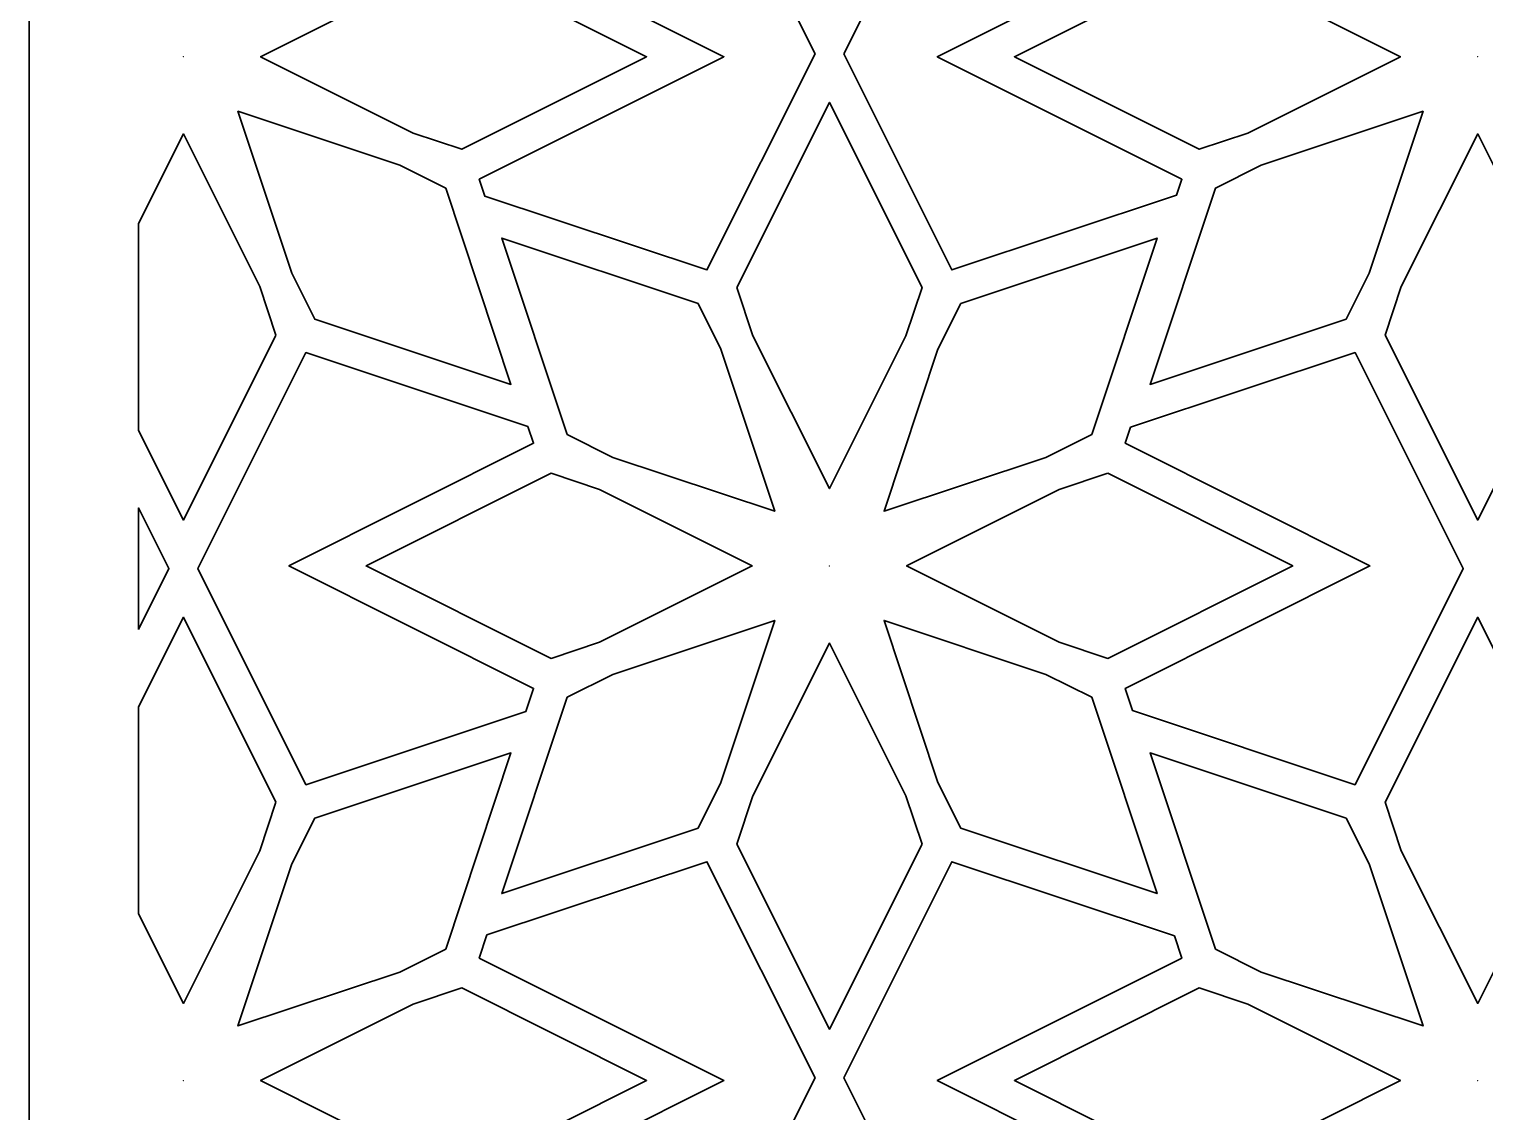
# Model space of a CAD drawing. Header units: centimetres. Extents: x 1.5 to 9.7, y -7.8 to 7.9.
# Drawn here: x 1.501 to 5.629, y 1.14 to 4.209 of the extents above; entities that cross this region are included whole.
import ezdxf

# ---------------------------------------------------------------- set-up
doc = ezdxf.new("R2010")
doc.units = ezdxf.units.CM
doc.header["$MEASUREMENT"] = 0
doc.layers.add('layer 1', color=7, linetype='Continuous')

msp = doc.modelspace()

# ---------------------------------------------------------------- linework, layer by layer
at = {"layer": 'layer 1', "color": 250, "lineweight": 30}
for points, knots in [([(1.50051, -7.84535), (1.50051, -7.84535), (1.50051, -7.72814), (1.50051, -7.72814), (1.50051, -7.72814), (1.50051, -7.72814), (1.50051, -7.58875), (1.50051, -7.58875), (1.50051, -7.58875), (1.50051, -7.58875), (1.50051, -7.36993), (1.50051, -7.36993), (1.50051, -7.36993), (1.50051, -7.36993), (1.50051, -7.23053), (1.50051, -7.23053), (1.50051, -7.23053), (1.50051, -7.23053), (1.50051, -6.71387), (1.50051, -6.71387), (1.50051, -6.71387), (1.50051, -6.71387), (1.50051, -6.61053), (1.50051, -6.61053), (1.50051, -6.61053), (1.50051, -6.61053), (1.50051, -6.09295), (1.50051, -6.09295), (1.50051, -6.09295), (1.50051, -6.09295), (1.50051, -5.94718), (1.50051, -5.94718), (1.50051, -5.94718), (1.50051, -5.94718), (1.50051, -5.44548), (1.50051, -5.44548), (1.50051, -5.44548), (1.50051, -5.44548), (1.50051, -5.34215), (1.50051, -5.34215), (1.50051, -5.34215), (1.50051, -5.34215), (1.50051, -4.82549), (1.50051, -4.82549), (1.50051, -4.82549), (1.50051, -4.82549), (1.50051, -4.68609), (1.50051, -4.68609), (1.50051, -4.68609), (1.50051, -4.68609), (1.50051, -4.46727), (1.50051, -4.46727), (1.50051, -4.46727), (1.50051, -4.46727), (1.50051, -4.32787), (1.50051, -4.32787), (1.50051, -4.32787), (1.50051, -4.32787), (1.50051, -3.81121), (1.50051, -3.81121), (1.50051, -3.81121), (1.50051, -3.81121), (1.50051, -3.70788), (1.50051, -3.70788), (1.50051, -3.70788), (1.50051, -3.70788), (1.50051, -3.19029), (1.50051, -3.19029), (1.50051, -3.19029), (1.50051, -3.19029), (1.50051, -3.04452), (1.50051, -3.04452), (1.50051, -3.04452), (1.50051, -3.04452), (1.50051, -2.54281), (1.50051, -2.54281), (1.50051, -2.54281), (1.50051, -2.54281), (1.50051, -2.43948), (1.50051, -2.43948), (1.50051, -2.43948), (1.50051, -2.43948), (1.50051, -1.92282), (1.50051, -1.92282), (1.50051, -1.92282), (1.50051, -1.92282), (1.50051, -1.78342), (1.50051, -1.78342), (1.50051, -1.78342), (1.50051, -1.78342), (1.50051, -1.5646), (1.50051, -1.5646), (1.50051, -1.5646), (1.50051, -1.5646), (1.50051, -1.4252), (1.50051, -1.4252), (1.50051, -1.4252), (1.50051, -1.4252), (1.50051, -0.90854), (1.50051, -0.90854), (1.50051, -0.90854), (1.50051, -0.90854), (1.50051, -0.80521), (1.50051, -0.80521), (1.50051, -0.80521), (1.50051, -0.80521), (1.50051, -0.28762), (1.50051, -0.28762), (1.50051, -0.28762), (1.50051, -0.28762), (1.50051, -0.14185), (1.50051, -0.14185), (1.50051, -0.14185), (1.50051, -0.14185), (1.50051, 0.35984), (1.50051, 0.35984), (1.50051, 0.35984), (1.50051, 0.35984), (1.50051, 0.46317), (1.50051, 0.46317), (1.50051, 0.46317), (1.50051, 0.46317), (1.50051, 0.97984), (1.50051, 0.97984), (1.50051, 0.97984), (1.50051, 0.97984), (1.50051, 1.11923), (1.50051, 1.11923), (1.50051, 1.11923), (1.50051, 1.11923), (1.50051, 1.33806), (1.50051, 1.33806), (1.50051, 1.33806), (1.50051, 1.33806), (1.50051, 1.47745), (1.50051, 1.47745), (1.50051, 1.47745), (1.50051, 1.47745), (1.50051, 1.99411), (1.50051, 1.99411), (1.50051, 1.99411), (1.50051, 1.99411), (1.50051, 2.09745), (1.50051, 2.09745), (1.50051, 2.09745), (1.50051, 2.09745), (1.50051, 2.61503), (1.50051, 2.61503), (1.50051, 2.61503), (1.50051, 2.61503), (1.50051, 2.7608), (1.50051, 2.7608), (1.50051, 2.7608), (1.50051, 2.7608), (1.50051, 3.26252), (1.50051, 3.26252), (1.50051, 3.26252), (1.50051, 3.26252), (1.50051, 3.36585), (1.50051, 3.36585), (1.50051, 3.36585), (1.50051, 3.36585), (1.50051, 3.88251), (1.50051, 3.88251), (1.50051, 3.88251), (1.50051, 3.88251), (1.50051, 4.0219), (1.50051, 4.0219), (1.50051, 4.0219), (1.50051, 4.0219), (1.50051, 4.24073), (1.50051, 4.24073), (1.50051, 4.24073), (1.50051, 4.24073), (1.50051, 4.38012), (1.50051, 4.38012), (1.50051, 4.38012), (1.50051, 4.38012), (1.50051, 4.89679), (1.50051, 4.89679), (1.50051, 4.89679), (1.50051, 4.89679), (1.50051, 5.00012), (1.50051, 5.00012), (1.50051, 5.00012), (1.50051, 5.00012), (1.50051, 5.5177), (1.50051, 5.5177), (1.50051, 5.5177), (1.50051, 5.5177), (1.50051, 5.66348), (1.50051, 5.66348), (1.50051, 5.66348), (1.50051, 5.66348), (1.50051, 6.16517), (1.50051, 6.16517), (1.50051, 6.16517), (1.50051, 6.16517), (1.50051, 6.2685), (1.50051, 6.2685), (1.50051, 6.2685), (1.50051, 6.2685), (1.50051, 6.78516), (1.50051, 6.78516), (1.50051, 6.78516), (1.50051, 6.78516), (1.50051, 6.92456), (1.50051, 6.92456), (1.50051, 6.92456), (1.50051, 6.92456), (1.50051, 7.14338), (1.50051, 7.14338), (1.50051, 7.14338), (1.50051, 7.14338), (1.50051, 7.28278), (1.50051, 7.28278), (1.50051, 7.28278), (1.50051, 7.28278), (1.50051, 7.79944), (1.50051, 7.79944), (1.50051, 7.79944), (1.50051, 7.79944), (1.50051, 7.87875), (1.50051, 7.87875), (1.50051, 7.87875), (1.50051, 7.87875), (9.72463, 7.87875), (9.72463, 7.87875), (9.72463, 7.87875), (9.72463, 7.87875), (9.72463, 7.85755), (9.72463, 7.85755), (9.72463, 7.85755), (9.72463, 7.85755), (9.72463, 7.75422), (9.72463, 7.75422), (9.72463, 7.75422), (9.72463, 7.75422), (9.72463, 7.23755), (9.72463, 7.23755), (9.72463, 7.23755), (9.72463, 7.23755), (9.72463, 7.09941), (9.72463, 7.09941), (9.72463, 7.09941), (9.72463, 7.09941), (9.72463, 6.87311), (9.72463, 6.87311), (9.72463, 6.87311), (9.72463, 6.87311), (9.72463, 6.73498), (9.72463, 6.73498), (9.72463, 6.73498), (9.72463, 6.73498), (9.72463, 6.21832), (9.72463, 6.21832), (9.72463, 6.21832), (9.72463, 6.21832), (9.72463, 6.11498), (9.72463, 6.11498), (9.72463, 6.11498), (9.72463, 6.11498), (9.72463, 5.61579), (9.72463, 5.61579), (9.72463, 5.61579), (9.72463, 5.61579), (9.72463, 5.46994), (9.72463, 5.46994), (9.72463, 5.46994), (9.72463, 5.46994), (9.72463, 4.95488), (9.72463, 4.95488), (9.72463, 4.95488), (9.72463, 4.95488), (9.72463, 4.85154), (9.72463, 4.85154), (9.72463, 4.85154), (9.72463, 4.85154), (9.72463, 4.33488), (9.72463, 4.33488), (9.72463, 4.33488), (9.72463, 4.33488), (9.72463, 4.19674), (9.72463, 4.19674), (9.72463, 4.19674), (9.72463, 4.19674), (9.72463, 3.97044), (9.72463, 3.97044), (9.72463, 3.97044), (9.72463, 3.97044), (9.72463, 3.8323), (9.72463, 3.8323), (9.72463, 3.8323), (9.72463, 3.8323), (9.72463, 3.31564), (9.72463, 3.31564), (9.72463, 3.31564), (9.72463, 3.31564), (9.72463, 3.21231), (9.72463, 3.21231), (9.72463, 3.21231), (9.72463, 3.21231), (9.72463, 2.71314), (9.72463, 2.71314), (9.72463, 2.71314), (9.72463, 2.71314), (9.72463, 2.56729), (9.72463, 2.56729), (9.72463, 2.56729), (9.72463, 2.56729), (9.72463, 2.05222), (9.72463, 2.05222), (9.72463, 2.05222), (9.72463, 2.05222), (9.72463, 1.94889), (9.72463, 1.94889), (9.72463, 1.94889), (9.72463, 1.94889), (9.72463, 1.43222), (9.72463, 1.43222), (9.72463, 1.43222), (9.72463, 1.43222), (9.72463, 1.29409), (9.72463, 1.29409), (9.72463, 1.29409), (9.72463, 1.29409), (9.72463, 1.06779), (9.72463, 1.06779), (9.72463, 1.06779), (9.72463, 1.06779), (9.72463, 0.92965), (9.72463, 0.92965), (9.72463, 0.92965), (9.72463, 0.92965), (9.72463, 0.41299), (9.72463, 0.41299), (9.72463, 0.41299), (9.72463, 0.41299), (9.72463, 0.30965), (9.72463, 0.30965), (9.72463, 0.30965), (9.72463, 0.30965), (9.72463, -0.18953), (9.72463, -0.18953), (9.72463, -0.18953), (9.72463, -0.18953), (9.72463, -0.33539), (9.72463, -0.33539), (9.72463, -0.33539), (9.72463, -0.33539), (9.72463, -0.85045), (9.72463, -0.85045), (9.72463, -0.85045), (9.72463, -0.85045), (9.72463, -0.95378), (9.72463, -0.95378), (9.72463, -0.95378), (9.72463, -0.95378), (9.72463, -1.47044), (9.72463, -1.47044), (9.72463, -1.47044), (9.72463, -1.47044), (9.72463, -1.60858), (9.72463, -1.60858), (9.72463, -1.60858), (9.72463, -1.60858), (9.72463, -1.83488), (9.72463, -1.83488), (9.72463, -1.83488), (9.72463, -1.83488), (9.72463, -1.97302), (9.72463, -1.97302), (9.72463, -1.97302), (9.72463, -1.97302), (9.72463, -2.48968), (9.72463, -2.48968), (9.72463, -2.48968), (9.72463, -2.48968), (9.72463, -2.59302), (9.72463, -2.59302), (9.72463, -2.59302), (9.72463, -2.59302), (9.72463, -3.09219), (9.72463, -3.09219), (9.72463, -3.09219), (9.72463, -3.09219), (9.72463, -3.23804), (9.72463, -3.23804), (9.72463, -3.23804), (9.72463, -3.23804), (9.72463, -3.7531), (9.72463, -3.7531), (9.72463, -3.7531), (9.72463, -3.7531), (9.72463, -3.85644), (9.72463, -3.85644), (9.72463, -3.85644), (9.72463, -3.85644), (9.72463, -4.3731), (9.72463, -4.3731), (9.72463, -4.3731), (9.72463, -4.3731), (9.72463, -4.51124), (9.72463, -4.51124), (9.72463, -4.51124), (9.72463, -4.51124), (9.72463, -4.73754), (9.72463, -4.73754), (9.72463, -4.73754), (9.72463, -4.73754), (9.72463, -4.87568), (9.72463, -4.87568), (9.72463, -4.87568), (9.72463, -4.87568), (9.72463, -5.39234), (9.72463, -5.39234), (9.72463, -5.39234), (9.72463, -5.39234), (9.72463, -5.49567), (9.72463, -5.49567), (9.72463, -5.49567), (9.72463, -5.49567), (9.72463, -5.99486), (9.72463, -5.99486), (9.72463, -5.99486), (9.72463, -5.99486), (9.72463, -6.14071), (9.72463, -6.14071), (9.72463, -6.14071), (9.72463, -6.14071), (9.72463, -6.65577), (9.72463, -6.65577), (9.72463, -6.65577), (9.72463, -6.65577), (9.72463, -6.75911), (9.72463, -6.75911), (9.72463, -6.75911), (9.72463, -6.75911), (9.72463, -7.27577), (9.72463, -7.27577), (9.72463, -7.27577), (9.72463, -7.27577), (9.72463, -7.41391), (9.72463, -7.41391), (9.72463, -7.41391), (9.72463, -7.41391), (9.72463, -7.64021), (9.72463, -7.64021), (9.72463, -7.64021), (9.72463, -7.64021), (9.72463, -7.77835), (9.72463, -7.77835), (9.72463, -7.77835), (9.72463, -7.77835), (9.72463, -7.84535), (9.72463, -7.84535), (9.72463, -7.84535), (9.72463, -7.84535), (1.50051, -7.84535), (1.50051, -7.84535)], [0, 0, 0, 0, 0.0086207, 0.0086207, 0.0086207, 0.0086207, 0.0172414, 0.0172414, 0.0172414, 0.0172414, 0.0258621, 0.0258621, 0.0258621, 0.0258621, 0.0344828, 0.0344828, 0.0344828, 0.0344828, 0.0431034, 0.0431034, 0.0431034, 0.0431034, 0.0517241, 0.0517241, 0.0517241, 0.0517241, 0.0603448, 0.0603448, 0.0603448, 0.0603448, 0.0689655, 0.0689655, 0.0689655, 0.0689655, 0.0775862, 0.0775862, 0.0775862, 0.0775862, 0.0862069, 0.0862069, 0.0862069, 0.0862069, 0.0948276, 0.0948276, 0.0948276, 0.0948276, 0.1034483, 0.1034483, 0.1034483, 0.1034483, 0.112069, 0.112069, 0.112069, 0.112069, 0.1206897, 0.1206897, 0.1206897, 0.1206897, 0.1293103, 0.1293103, 0.1293103, 0.1293103, 0.137931, 0.137931, 0.137931, 0.137931, 0.1465517, 0.1465517, 0.1465517, 0.1465517, 0.1551724, 0.1551724, 0.1551724, 0.1551724, 0.1637931, 0.1637931, 0.1637931, 0.1637931, 0.1724138, 0.1724138, 0.1724138, 0.1724138, 0.1810345, 0.1810345, 0.1810345, 0.1810345, 0.1896552, 0.1896552, 0.1896552, 0.1896552, 0.1982759, 0.1982759, 0.1982759, 0.1982759, 0.2068966, 0.2068966, 0.2068966, 0.2068966, 0.2155172, 0.2155172, 0.2155172, 0.2155172, 0.2241379, 0.2241379, 0.2241379, 0.2241379, 0.2327586, 0.2327586, 0.2327586, 0.2327586, 0.2413793, 0.2413793, 0.2413793, 0.2413793, 0.25, 0.25, 0.25, 0.25, 0.2586207, 0.2586207, 0.2586207, 0.2586207, 0.2672414, 0.2672414, 0.2672414, 0.2672414, 0.2758621, 0.2758621, 0.2758621, 0.2758621, 0.2844828, 0.2844828, 0.2844828, 0.2844828, 0.2931034, 0.2931034, 0.2931034, 0.2931034, 0.3017241, 0.3017241, 0.3017241, 0.3017241, 0.3103448, 0.3103448, 0.3103448, 0.3103448, 0.3189655, 0.3189655, 0.3189655, 0.3189655, 0.3275862, 0.3275862, 0.3275862, 0.3275862, 0.3362069, 0.3362069, 0.3362069, 0.3362069, 0.3448276, 0.3448276, 0.3448276, 0.3448276, 0.3534483, 0.3534483, 0.3534483, 0.3534483, 0.362069, 0.362069, 0.362069, 0.362069, 0.3706897, 0.3706897, 0.3706897, 0.3706897, 0.3793103, 0.3793103, 0.3793103, 0.3793103, 0.387931, 0.387931, 0.387931, 0.387931, 0.3965517, 0.3965517, 0.3965517, 0.3965517, 0.4051724, 0.4051724, 0.4051724, 0.4051724, 0.4137931, 0.4137931, 0.4137931, 0.4137931, 0.4224138, 0.4224138, 0.4224138, 0.4224138, 0.4310345, 0.4310345, 0.4310345, 0.4310345, 0.4396552, 0.4396552, 0.4396552, 0.4396552, 0.4482759, 0.4482759, 0.4482759, 0.4482759, 0.4568966, 0.4568966, 0.4568966, 0.4568966, 0.4655172, 0.4655172, 0.4655172, 0.4655172, 0.4741379, 0.4741379, 0.4741379, 0.4741379, 0.4827586, 0.4827586, 0.4827586, 0.4827586, 0.4913793, 0.4913793, 0.4913793, 0.4913793, 0.5, 0.5, 0.5, 0.5, 0.5086207, 0.5086207, 0.5086207, 0.5086207, 0.5172414, 0.5172414, 0.5172414, 0.5172414, 0.5258621, 0.5258621, 0.5258621, 0.5258621, 0.5344828, 0.5344828, 0.5344828, 0.5344828, 0.5431034, 0.5431034, 0.5431034, 0.5431034, 0.5517241, 0.5517241, 0.5517241, 0.5517241, 0.5603448, 0.5603448, 0.5603448, 0.5603448, 0.5689655, 0.5689655, 0.5689655, 0.5689655, 0.5775862, 0.5775862, 0.5775862, 0.5775862, 0.5862069, 0.5862069, 0.5862069, 0.5862069, 0.5948276, 0.5948276, 0.5948276, 0.5948276, 0.6034483, 0.6034483, 0.6034483, 0.6034483, 0.612069, 0.612069, 0.612069, 0.612069, 0.6206897, 0.6206897, 0.6206897, 0.6206897, 0.6293103, 0.6293103, 0.6293103, 0.6293103, 0.637931, 0.637931, 0.637931, 0.637931, 0.6465517, 0.6465517, 0.6465517, 0.6465517, 0.6551724, 0.6551724, 0.6551724, 0.6551724, 0.6637931, 0.6637931, 0.6637931, 0.6637931, 0.6724138, 0.6724138, 0.6724138, 0.6724138, 0.6810345, 0.6810345, 0.6810345, 0.6810345, 0.6896552, 0.6896552, 0.6896552, 0.6896552, 0.6982759, 0.6982759, 0.6982759, 0.6982759, 0.7068966, 0.7068966, 0.7068966, 0.7068966, 0.7155172, 0.7155172, 0.7155172, 0.7155172, 0.7241379, 0.7241379, 0.7241379, 0.7241379, 0.7327586, 0.7327586, 0.7327586, 0.7327586, 0.7413793, 0.7413793, 0.7413793, 0.7413793, 0.75, 0.75, 0.75, 0.75, 0.7586207, 0.7586207, 0.7586207, 0.7586207, 0.7672414, 0.7672414, 0.7672414, 0.7672414, 0.7758621, 0.7758621, 0.7758621, 0.7758621, 0.7844828, 0.7844828, 0.7844828, 0.7844828, 0.7931034, 0.7931034, 0.7931034, 0.7931034, 0.8017241, 0.8017241, 0.8017241, 0.8017241, 0.8103448, 0.8103448, 0.8103448, 0.8103448, 0.8189655, 0.8189655, 0.8189655, 0.8189655, 0.8275862, 0.8275862, 0.8275862, 0.8275862, 0.8362069, 0.8362069, 0.8362069, 0.8362069, 0.8448276, 0.8448276, 0.8448276, 0.8448276, 0.8534483, 0.8534483, 0.8534483, 0.8534483, 0.862069, 0.862069, 0.862069, 0.862069, 0.8706897, 0.8706897, 0.8706897, 0.8706897, 0.8793103, 0.8793103, 0.8793103, 0.8793103, 0.887931, 0.887931, 0.887931, 0.887931, 0.8965517, 0.8965517, 0.8965517, 0.8965517, 0.9051724, 0.9051724, 0.9051724, 0.9051724, 0.9137931, 0.9137931, 0.9137931, 0.9137931, 0.9224138, 0.9224138, 0.9224138, 0.9224138, 0.9310345, 0.9310345, 0.9310345, 0.9310345, 0.9396552, 0.9396552, 0.9396552, 0.9396552, 0.9482759, 0.9482759, 0.9482759, 0.9482759, 0.9568966, 0.9568966, 0.9568966, 0.9568966, 0.9655172, 0.9655172, 0.9655172, 0.9655172, 0.9741379, 0.9741379, 0.9741379, 0.9741379, 0.9827586, 0.9827586, 0.9827586, 0.9827586, 1, 1, 1, 1]), ([(2.79858, 4.54422), (2.79858, 4.54422), (2.77682, 4.47879), (2.77682, 4.47879), (2.77682, 4.47879), (2.77682, 4.47879), (3.4706, 4.13131), (3.4706, 4.13131), (3.4706, 4.13131), (3.4706, 4.13131), (2.77681, 3.78382), (2.77681, 3.78382), (2.77681, 3.78382), (2.77681, 3.78382), (2.79263, 3.73626), (2.79263, 3.73626), (2.79263, 3.73626), (2.79263, 3.73626), (3.42239, 3.52682), (3.42239, 3.52682), (3.42239, 3.52682), (3.42239, 3.52682), (3.72913, 4.13926), (3.72913, 4.13926), (3.72913, 4.13926), (3.72913, 4.13926), (3.42239, 4.75169), (3.42239, 4.75169), (3.42239, 4.75169), (3.42239, 4.75169), (2.79858, 4.54422), (2.79858, 4.54422)], [0, 0, 0, 0, 0.1111111, 0.1111111, 0.1111111, 0.1111111, 0.2222222, 0.2222222, 0.2222222, 0.2222222, 0.3333333, 0.3333333, 0.3333333, 0.3333333, 0.4444444, 0.4444444, 0.4444444, 0.4444444, 0.5555556, 0.5555556, 0.5555556, 0.5555556, 0.6666667, 0.6666667, 0.6666667, 0.6666667, 0.7777778, 0.7777778, 0.7777778, 0.7777778, 1, 1, 1, 1]), ([(3.81062, 4.13926), (3.81062, 4.13926), (4.11736, 4.7517), (4.11736, 4.7517), (4.11736, 4.7517), (4.11736, 4.7517), (4.74829, 4.54186), (4.74829, 4.54186), (4.74829, 4.54186), (4.74829, 4.54186), (4.76926, 4.4788), (4.76926, 4.4788), (4.76926, 4.4788), (4.76926, 4.4788), (4.07547, 4.13131), (4.07547, 4.13131), (4.07547, 4.13131), (4.07547, 4.13131), (4.76925, 3.78384), (4.76925, 3.78384), (4.76925, 3.78384), (4.76925, 3.78384), (4.75422, 3.73863), (4.75422, 3.73863), (4.75422, 3.73863), (4.75422, 3.73863), (4.11736, 3.52682), (4.11736, 3.52682), (4.11736, 3.52682), (4.11736, 3.52682), (3.81062, 4.13926), (3.81062, 4.13926)], [0, 0, 0, 0, 0.1111111, 0.1111111, 0.1111111, 0.1111111, 0.2222222, 0.2222222, 0.2222222, 0.2222222, 0.3333333, 0.3333333, 0.3333333, 0.3333333, 0.4444444, 0.4444444, 0.4444444, 0.4444444, 0.5555556, 0.5555556, 0.5555556, 0.5555556, 0.6666667, 0.6666667, 0.6666667, 0.6666667, 0.7777778, 0.7777778, 0.7777778, 0.7777778, 1, 1, 1, 1]), ([(2.7274, 4.39388), (2.7274, 4.39388), (2.58966, 4.34806), (2.58966, 4.34806), (2.58966, 4.34806), (2.58966, 4.34806), (2.15688, 4.13131), (2.15688, 4.13131), (2.15688, 4.13131), (2.15688, 4.13131), (2.58965, 3.91456), (2.58965, 3.91456), (2.58965, 3.91456), (2.58965, 3.91456), (2.7274, 3.86874), (2.7274, 3.86874), (2.7274, 3.86874), (2.7274, 3.86874), (3.25165, 4.13131), (3.25165, 4.13131), (3.25165, 4.13131), (3.25165, 4.13131), (2.7274, 4.39388), (2.7274, 4.39388)], [0, 0, 0, 0, 0.1428571, 0.1428571, 0.1428571, 0.1428571, 0.2857143, 0.2857143, 0.2857143, 0.2857143, 0.4285714, 0.4285714, 0.4285714, 0.4285714, 0.5714286, 0.5714286, 0.5714286, 0.5714286, 0.7142857, 0.7142857, 0.7142857, 0.7142857, 1, 1, 1, 1]), ([(4.95643, 4.34807), (4.95643, 4.34807), (4.81867, 4.39388), (4.81867, 4.39388), (4.81867, 4.39388), (4.81867, 4.39388), (4.29442, 4.13131), (4.29442, 4.13131), (4.29442, 4.13131), (4.29442, 4.13131), (4.81867, 3.86875), (4.81867, 3.86875), (4.81867, 3.86875), (4.81867, 3.86875), (4.95642, 3.91456), (4.95642, 3.91456), (4.95642, 3.91456), (4.95642, 3.91456), (5.3892, 4.13131), (5.3892, 4.13131), (5.3892, 4.13131), (5.3892, 4.13131), (4.95643, 4.34807), (4.95643, 4.34807)], [0, 0, 0, 0, 0.1428571, 0.1428571, 0.1428571, 0.1428571, 0.2857143, 0.2857143, 0.2857143, 0.2857143, 0.4285714, 0.4285714, 0.4285714, 0.4285714, 0.5714286, 0.5714286, 0.5714286, 0.5714286, 0.7142857, 0.7142857, 0.7142857, 0.7142857, 1, 1, 1, 1]), ([(1.93791, 4.13132), (1.93791, 4.13132), (1.93792, 4.13131), (1.93792, 4.13131), (1.93792, 4.13131), (1.93792, 4.13131), (1.93791, 4.13131), (1.93791, 4.13131), (1.93791, 4.13131), (1.93791, 4.13131), (1.93791, 4.13131), (1.93791, 4.13131), (1.93791, 4.13131), (1.93791, 4.13131), (1.93791, 4.1313), (1.93791, 4.1313), (1.93791, 4.1313), (1.93791, 4.1313), (1.93791, 4.13131), (1.93791, 4.13131), (1.93791, 4.13131), (1.93791, 4.13131), (1.93793, 4.1313), (1.93793, 4.1313), (1.93793, 4.1313), (1.93793, 4.1313), (1.93792, 4.13131), (1.93792, 4.13131), (1.93792, 4.13131), (1.93792, 4.13131), (1.93793, 4.1313), (1.93793, 4.1313), (1.93793, 4.1313), (1.93793, 4.1313), (1.93792, 4.13131), (1.93792, 4.13131), (1.93792, 4.13131), (1.93792, 4.13131), (1.93794, 4.13131), (1.93794, 4.13131), (1.93794, 4.13131), (1.93794, 4.13131), (1.93793, 4.13131), (1.93793, 4.13131), (1.93793, 4.13131), (1.93793, 4.13131), (1.93793, 4.13132), (1.93793, 4.13132), (1.93793, 4.13132), (1.93793, 4.13132), (1.93793, 4.13131), (1.93793, 4.13131), (1.93793, 4.13131), (1.93793, 4.13131), (1.93792, 4.13133), (1.93792, 4.13133), (1.93792, 4.13133), (1.93792, 4.13133), (1.93792, 4.13132), (1.93792, 4.13132), (1.93792, 4.13132), (1.93792, 4.13132), (1.93791, 4.13132), (1.93791, 4.13132)], [0, 0, 0, 0, 0.0588235, 0.0588235, 0.0588235, 0.0588235, 0.1176471, 0.1176471, 0.1176471, 0.1176471, 0.1764706, 0.1764706, 0.1764706, 0.1764706, 0.2352941, 0.2352941, 0.2352941, 0.2352941, 0.2941176, 0.2941176, 0.2941176, 0.2941176, 0.3529412, 0.3529412, 0.3529412, 0.3529412, 0.4117647, 0.4117647, 0.4117647, 0.4117647, 0.4705882, 0.4705882, 0.4705882, 0.4705882, 0.5294118, 0.5294118, 0.5294118, 0.5294118, 0.5882353, 0.5882353, 0.5882353, 0.5882353, 0.6470588, 0.6470588, 0.6470588, 0.6470588, 0.7058824, 0.7058824, 0.7058824, 0.7058824, 0.7647059, 0.7647059, 0.7647059, 0.7647059, 0.8235294, 0.8235294, 0.8235294, 0.8235294, 0.8823529, 0.8823529, 0.8823529, 0.8823529, 1, 1, 1, 1]), ([(5.60814, 4.13132), (5.60814, 4.13132), (5.60815, 4.13131), (5.60815, 4.13131), (5.60815, 4.13131), (5.60815, 4.13131), (5.60814, 4.13131), (5.60814, 4.13131), (5.60814, 4.13131), (5.60814, 4.13131), (5.60815, 4.13131), (5.60815, 4.13131), (5.60815, 4.13131), (5.60815, 4.13131), (5.60815, 4.1313), (5.60815, 4.1313), (5.60815, 4.1313), (5.60815, 4.1313), (5.60815, 4.13131), (5.60815, 4.13131), (5.60815, 4.13131), (5.60815, 4.13131), (5.60815, 4.1313), (5.60815, 4.1313), (5.60815, 4.1313), (5.60815, 4.1313), (5.60815, 4.13131), (5.60815, 4.13131), (5.60815, 4.13131), (5.60815, 4.13131), (5.60816, 4.1313), (5.60816, 4.1313), (5.60816, 4.1313), (5.60816, 4.1313), (5.60815, 4.13131), (5.60815, 4.13131), (5.60815, 4.13131), (5.60815, 4.13131), (5.60817, 4.13131), (5.60817, 4.13131), (5.60817, 4.13131), (5.60817, 4.13131), (5.60815, 4.13131), (5.60815, 4.13131), (5.60815, 4.13131), (5.60815, 4.13131), (5.60816, 4.13132), (5.60816, 4.13132), (5.60816, 4.13132), (5.60816, 4.13132), (5.60815, 4.13131), (5.60815, 4.13131), (5.60815, 4.13131), (5.60815, 4.13131), (5.60815, 4.13133), (5.60815, 4.13133), (5.60815, 4.13133), (5.60815, 4.13133), (5.60815, 4.13132), (5.60815, 4.13132), (5.60815, 4.13132), (5.60815, 4.13132), (5.60814, 4.13132), (5.60814, 4.13132)], [0, 0, 0, 0, 0.0588235, 0.0588235, 0.0588235, 0.0588235, 0.1176471, 0.1176471, 0.1176471, 0.1176471, 0.1764706, 0.1764706, 0.1764706, 0.1764706, 0.2352941, 0.2352941, 0.2352941, 0.2352941, 0.2941176, 0.2941176, 0.2941176, 0.2941176, 0.3529412, 0.3529412, 0.3529412, 0.3529412, 0.4117647, 0.4117647, 0.4117647, 0.4117647, 0.4705882, 0.4705882, 0.4705882, 0.4705882, 0.5294118, 0.5294118, 0.5294118, 0.5294118, 0.5882353, 0.5882353, 0.5882353, 0.5882353, 0.6470588, 0.6470588, 0.6470588, 0.6470588, 0.7058824, 0.7058824, 0.7058824, 0.7058824, 0.7647059, 0.7647059, 0.7647059, 0.7647059, 0.8235294, 0.8235294, 0.8235294, 0.8235294, 0.8823529, 0.8823529, 0.8823529, 0.8823529, 1, 1, 1, 1]), ([(2.68183, 3.75873), (2.68183, 3.75873), (2.55203, 3.82373), (2.55203, 3.82373), (2.55203, 3.82373), (2.55203, 3.82373), (2.09275, 3.97648), (2.09275, 3.97648), (2.09275, 3.97648), (2.09275, 3.97648), (2.24549, 3.5172), (2.24549, 3.5172), (2.24549, 3.5172), (2.24549, 3.5172), (2.3105, 3.3874), (2.3105, 3.3874), (2.3105, 3.3874), (2.3105, 3.3874), (2.86686, 3.20236), (2.86686, 3.20236), (2.86686, 3.20236), (2.86686, 3.20236), (2.68183, 3.75873), (2.68183, 3.75873)], [0, 0, 0, 0, 0.1428571, 0.1428571, 0.1428571, 0.1428571, 0.2857143, 0.2857143, 0.2857143, 0.2857143, 0.4285714, 0.4285714, 0.4285714, 0.4285714, 0.5714286, 0.5714286, 0.5714286, 0.5714286, 0.7142857, 0.7142857, 0.7142857, 0.7142857, 1, 1, 1, 1]), ([(3.5073, 3.4774), (3.5073, 3.4774), (3.55312, 3.33966), (3.55312, 3.33966), (3.55312, 3.33966), (3.55312, 3.33966), (3.76987, 2.90688), (3.76987, 2.90688), (3.76987, 2.90688), (3.76987, 2.90688), (3.98663, 3.33965), (3.98663, 3.33965), (3.98663, 3.33965), (3.98663, 3.33965), (4.03244, 3.4774), (4.03244, 3.4774), (4.03244, 3.4774), (4.03244, 3.4774), (3.76987, 4.00165), (3.76987, 4.00165), (3.76987, 4.00165), (3.76987, 4.00165), (3.5073, 3.4774), (3.5073, 3.4774)], [0, 0, 0, 0, 0.1428571, 0.1428571, 0.1428571, 0.1428571, 0.2857143, 0.2857143, 0.2857143, 0.2857143, 0.4285714, 0.4285714, 0.4285714, 0.4285714, 0.5714286, 0.5714286, 0.5714286, 0.5714286, 0.7142857, 0.7142857, 0.7142857, 0.7142857, 1, 1, 1, 1]), ([(5.23556, 3.38741), (5.23556, 3.38741), (5.30057, 3.5172), (5.30057, 3.5172), (5.30057, 3.5172), (5.30057, 3.5172), (5.45333, 3.97649), (5.45333, 3.97649), (5.45333, 3.97649), (5.45333, 3.97649), (4.99404, 3.82374), (4.99404, 3.82374), (4.99404, 3.82374), (4.99404, 3.82374), (4.86424, 3.75873), (4.86424, 3.75873), (4.86424, 3.75873), (4.86424, 3.75873), (4.67921, 3.20237), (4.67921, 3.20237), (4.67921, 3.20237), (4.67921, 3.20237), (5.23556, 3.38741), (5.23556, 3.38741)], [0, 0, 0, 0, 0.1428571, 0.1428571, 0.1428571, 0.1428571, 0.2857143, 0.2857143, 0.2857143, 0.2857143, 0.4285714, 0.4285714, 0.4285714, 0.4285714, 0.5714286, 0.5714286, 0.5714286, 0.5714286, 0.7142857, 0.7142857, 0.7142857, 0.7142857, 1, 1, 1, 1]), ([(2.20048, 3.34183), (2.20048, 3.34183), (2.15467, 3.47958), (2.15467, 3.47958), (2.15467, 3.47958), (2.15467, 3.47958), (1.93792, 3.91236), (1.93792, 3.91236), (1.93792, 3.91236), (1.93792, 3.91236), (1.81086, 3.65867), (1.81086, 3.65867), (1.81086, 3.65867), (1.81086, 3.65867), (1.81086, 3.07128), (1.81086, 3.07128), (1.81086, 3.07128), (1.81086, 3.07128), (1.93791, 2.81759), (1.93791, 2.81759), (1.93791, 2.81759), (1.93791, 2.81759), (2.20048, 3.34183), (2.20048, 3.34183)], [0, 0, 0, 0, 0.1428571, 0.1428571, 0.1428571, 0.1428571, 0.2857143, 0.2857143, 0.2857143, 0.2857143, 0.4285714, 0.4285714, 0.4285714, 0.4285714, 0.5714286, 0.5714286, 0.5714286, 0.5714286, 0.7142857, 0.7142857, 0.7142857, 0.7142857, 1, 1, 1, 1]), ([(5.87071, 3.34183), (5.87071, 3.34183), (5.8249, 3.47958), (5.8249, 3.47958), (5.8249, 3.47958), (5.8249, 3.47958), (5.60815, 3.91236), (5.60815, 3.91236), (5.60815, 3.91236), (5.60815, 3.91236), (5.3914, 3.47959), (5.3914, 3.47959), (5.3914, 3.47959), (5.3914, 3.47959), (5.34558, 3.34183), (5.34558, 3.34183), (5.34558, 3.34183), (5.34558, 3.34183), (5.60815, 2.81759), (5.60815, 2.81759), (5.60815, 2.81759), (5.60815, 2.81759), (5.87071, 3.34183), (5.87071, 3.34183)], [0, 0, 0, 0, 0.1428571, 0.1428571, 0.1428571, 0.1428571, 0.2857143, 0.2857143, 0.2857143, 0.2857143, 0.4285714, 0.4285714, 0.4285714, 0.4285714, 0.5714286, 0.5714286, 0.5714286, 0.5714286, 0.7142857, 0.7142857, 0.7142857, 0.7142857, 1, 1, 1, 1]), ([(3.02596, 3.06051), (3.02596, 3.06051), (3.15576, 2.9955), (3.15576, 2.9955), (3.15576, 2.9955), (3.15576, 2.9955), (3.61505, 2.84275), (3.61505, 2.84275), (3.61505, 2.84275), (3.61505, 2.84275), (3.4623, 3.30204), (3.4623, 3.30204), (3.4623, 3.30204), (3.4623, 3.30204), (3.39729, 3.43184), (3.39729, 3.43184), (3.39729, 3.43184), (3.39729, 3.43184), (2.84093, 3.61687), (2.84093, 3.61687), (2.84093, 3.61687), (2.84093, 3.61687), (3.02596, 3.06051), (3.02596, 3.06051)], [0, 0, 0, 0, 0.1428571, 0.1428571, 0.1428571, 0.1428571, 0.2857143, 0.2857143, 0.2857143, 0.2857143, 0.4285714, 0.4285714, 0.4285714, 0.4285714, 0.5714286, 0.5714286, 0.5714286, 0.5714286, 0.7142857, 0.7142857, 0.7142857, 0.7142857, 1, 1, 1, 1]), ([(4.14246, 3.43183), (4.14246, 3.43183), (4.07745, 3.30204), (4.07745, 3.30204), (4.07745, 3.30204), (4.07745, 3.30204), (3.9247, 2.84275), (3.9247, 2.84275), (3.9247, 2.84275), (3.9247, 2.84275), (4.38398, 2.99549), (4.38398, 2.99549), (4.38398, 2.99549), (4.38398, 2.99549), (4.51378, 3.06051), (4.51378, 3.06051), (4.51378, 3.06051), (4.51378, 3.06051), (4.69882, 3.61687), (4.69882, 3.61687), (4.69882, 3.61687), (4.69882, 3.61687), (4.14246, 3.43183), (4.14246, 3.43183)], [0, 0, 0, 0, 0.1428571, 0.1428571, 0.1428571, 0.1428571, 0.2857143, 0.2857143, 0.2857143, 0.2857143, 0.4285714, 0.4285714, 0.4285714, 0.4285714, 0.5714286, 0.5714286, 0.5714286, 0.5714286, 0.7142857, 0.7142857, 0.7142857, 0.7142857, 1, 1, 1, 1]), ([(2.91516, 3.08297), (2.91516, 3.08297), (2.2854, 3.29241), (2.2854, 3.29241), (2.2854, 3.29241), (2.2854, 3.29241), (1.97866, 2.67998), (1.97866, 2.67998), (1.97866, 2.67998), (1.97866, 2.67998), (2.2854, 2.06755), (2.2854, 2.06755), (2.2854, 2.06755), (2.2854, 2.06755), (2.90921, 2.27501), (2.90921, 2.27501), (2.90921, 2.27501), (2.90921, 2.27501), (2.93097, 2.34045), (2.93097, 2.34045), (2.93097, 2.34045), (2.93097, 2.34045), (2.23719, 2.68793), (2.23719, 2.68793), (2.23719, 2.68793), (2.23719, 2.68793), (2.93098, 3.03541), (2.93098, 3.03541), (2.93098, 3.03541), (2.93098, 3.03541), (2.91516, 3.08297), (2.91516, 3.08297)], [0, 0, 0, 0, 0.1111111, 0.1111111, 0.1111111, 0.1111111, 0.2222222, 0.2222222, 0.2222222, 0.2222222, 0.3333333, 0.3333333, 0.3333333, 0.3333333, 0.4444444, 0.4444444, 0.4444444, 0.4444444, 0.5555556, 0.5555556, 0.5555556, 0.5555556, 0.6666667, 0.6666667, 0.6666667, 0.6666667, 0.7777778, 0.7777778, 0.7777778, 0.7777778, 1, 1, 1, 1]), ([(4.6238, 3.08061), (4.6238, 3.08061), (4.60877, 3.0354), (4.60877, 3.0354), (4.60877, 3.0354), (4.60877, 3.0354), (5.30255, 2.68792), (5.30255, 2.68792), (5.30255, 2.68792), (5.30255, 2.68792), (4.60876, 2.34043), (4.60876, 2.34043), (4.60876, 2.34043), (4.60876, 2.34043), (4.62974, 2.27738), (4.62974, 2.27738), (4.62974, 2.27738), (4.62974, 2.27738), (5.26066, 2.06754), (5.26066, 2.06754), (5.26066, 2.06754), (5.26066, 2.06754), (5.56741, 2.67998), (5.56741, 2.67998), (5.56741, 2.67998), (5.56741, 2.67998), (5.26066, 3.29242), (5.26066, 3.29242), (5.26066, 3.29242), (5.26066, 3.29242), (4.6238, 3.08061), (4.6238, 3.08061)], [0, 0, 0, 0, 0.1111111, 0.1111111, 0.1111111, 0.1111111, 0.2222222, 0.2222222, 0.2222222, 0.2222222, 0.3333333, 0.3333333, 0.3333333, 0.3333333, 0.4444444, 0.4444444, 0.4444444, 0.4444444, 0.5555556, 0.5555556, 0.5555556, 0.5555556, 0.6666667, 0.6666667, 0.6666667, 0.6666667, 0.7777778, 0.7777778, 0.7777778, 0.7777778, 1, 1, 1, 1]), ([(3.11815, 2.90468), (3.11815, 2.90468), (2.98039, 2.95049), (2.98039, 2.95049), (2.98039, 2.95049), (2.98039, 2.95049), (2.45614, 2.68793), (2.45614, 2.68793), (2.45614, 2.68793), (2.45614, 2.68793), (2.98039, 2.42536), (2.98039, 2.42536), (2.98039, 2.42536), (2.98039, 2.42536), (3.11813, 2.47117), (3.11813, 2.47117), (3.11813, 2.47117), (3.11813, 2.47117), (3.55091, 2.68793), (3.55091, 2.68793), (3.55091, 2.68793), (3.55091, 2.68793), (3.11815, 2.90468), (3.11815, 2.90468)], [0, 0, 0, 0, 0.1428571, 0.1428571, 0.1428571, 0.1428571, 0.2857143, 0.2857143, 0.2857143, 0.2857143, 0.4285714, 0.4285714, 0.4285714, 0.4285714, 0.5714286, 0.5714286, 0.5714286, 0.5714286, 0.7142857, 0.7142857, 0.7142857, 0.7142857, 1, 1, 1, 1]), ([(4.55935, 2.95049), (4.55935, 2.95049), (4.4216, 2.90468), (4.4216, 2.90468), (4.4216, 2.90468), (4.4216, 2.90468), (3.98882, 2.68792), (3.98882, 2.68792), (3.98882, 2.68792), (3.98882, 2.68792), (4.42159, 2.47117), (4.42159, 2.47117), (4.42159, 2.47117), (4.42159, 2.47117), (4.55935, 2.42536), (4.55935, 2.42536), (4.55935, 2.42536), (4.55935, 2.42536), (5.0836, 2.68792), (5.0836, 2.68792), (5.0836, 2.68792), (5.0836, 2.68792), (4.55935, 2.95049), (4.55935, 2.95049)], [0, 0, 0, 0, 0.1428571, 0.1428571, 0.1428571, 0.1428571, 0.2857143, 0.2857143, 0.2857143, 0.2857143, 0.4285714, 0.4285714, 0.4285714, 0.4285714, 0.5714286, 0.5714286, 0.5714286, 0.5714286, 0.7142857, 0.7142857, 0.7142857, 0.7142857, 1, 1, 1, 1]), ([(1.81086, 2.50764), (1.81086, 2.50764), (1.89717, 2.67998), (1.89717, 2.67998), (1.89717, 2.67998), (1.89717, 2.67998), (1.81086, 2.85233), (1.81086, 2.85233), (1.81086, 2.85233), (1.81086, 2.85233), (1.81086, 2.50764), (1.81086, 2.50764)], [0, 0, 0, 0, 0.25, 0.25, 0.25, 0.25, 0.5, 0.5, 0.5, 0.5, 1, 1, 1, 1]), ([(3.76985, 2.68793), (3.76985, 2.68793), (3.76987, 2.68793), (3.76987, 2.68793), (3.76987, 2.68793), (3.76987, 2.68793), (3.76986, 2.68792), (3.76986, 2.68792), (3.76986, 2.68792), (3.76986, 2.68792), (3.76986, 2.68792), (3.76986, 2.68792), (3.76986, 2.68792), (3.76986, 2.68792), (3.76986, 2.68791), (3.76986, 2.68791), (3.76986, 2.68791), (3.76986, 2.68791), (3.76986, 2.68792), (3.76986, 2.68792), (3.76986, 2.68792), (3.76986, 2.68792), (3.76987, 2.68791), (3.76987, 2.68791), (3.76987, 2.68791), (3.76987, 2.68791), (3.76987, 2.68792), (3.76987, 2.68792), (3.76987, 2.68792), (3.76987, 2.68792), (3.76988, 2.68791), (3.76988, 2.68791), (3.76988, 2.68791), (3.76988, 2.68791), (3.76987, 2.68792), (3.76987, 2.68792), (3.76987, 2.68792), (3.76987, 2.68792), (3.76989, 2.68793), (3.76989, 2.68793), (3.76989, 2.68793), (3.76989, 2.68793), (3.76987, 2.68792), (3.76987, 2.68792), (3.76987, 2.68792), (3.76987, 2.68792), (3.76988, 2.68793), (3.76988, 2.68793), (3.76988, 2.68793), (3.76988, 2.68793), (3.76987, 2.68793), (3.76987, 2.68793), (3.76987, 2.68793), (3.76987, 2.68793), (3.76987, 2.68794), (3.76987, 2.68794), (3.76987, 2.68794), (3.76987, 2.68794), (3.76987, 2.68793), (3.76987, 2.68793), (3.76987, 2.68793), (3.76987, 2.68793), (3.76985, 2.68793), (3.76985, 2.68793)], [0, 0, 0, 0, 0.0588235, 0.0588235, 0.0588235, 0.0588235, 0.1176471, 0.1176471, 0.1176471, 0.1176471, 0.1764706, 0.1764706, 0.1764706, 0.1764706, 0.2352941, 0.2352941, 0.2352941, 0.2352941, 0.2941176, 0.2941176, 0.2941176, 0.2941176, 0.3529412, 0.3529412, 0.3529412, 0.3529412, 0.4117647, 0.4117647, 0.4117647, 0.4117647, 0.4705882, 0.4705882, 0.4705882, 0.4705882, 0.5294118, 0.5294118, 0.5294118, 0.5294118, 0.5882353, 0.5882353, 0.5882353, 0.5882353, 0.6470588, 0.6470588, 0.6470588, 0.6470588, 0.7058824, 0.7058824, 0.7058824, 0.7058824, 0.7647059, 0.7647059, 0.7647059, 0.7647059, 0.8235294, 0.8235294, 0.8235294, 0.8235294, 0.8823529, 0.8823529, 0.8823529, 0.8823529, 1, 1, 1, 1]), ([(2.20048, 2.01813), (2.20048, 2.01813), (2.15467, 1.88038), (2.15467, 1.88038), (2.15467, 1.88038), (2.15467, 1.88038), (1.93792, 1.4476), (1.93792, 1.4476), (1.93792, 1.4476), (1.93792, 1.4476), (1.81086, 1.7013), (1.81086, 1.7013), (1.81086, 1.7013), (1.81086, 1.7013), (1.81086, 2.28868), (1.81086, 2.28868), (1.81086, 2.28868), (1.81086, 2.28868), (1.93791, 2.54237), (1.93791, 2.54237), (1.93791, 2.54237), (1.93791, 2.54237), (2.20048, 2.01813), (2.20048, 2.01813)], [0, 0, 0, 0, 0.1428571, 0.1428571, 0.1428571, 0.1428571, 0.2857143, 0.2857143, 0.2857143, 0.2857143, 0.4285714, 0.4285714, 0.4285714, 0.4285714, 0.5714286, 0.5714286, 0.5714286, 0.5714286, 0.7142857, 0.7142857, 0.7142857, 0.7142857, 1, 1, 1, 1]), ([(3.39728, 1.94402), (3.39728, 1.94402), (3.46229, 2.07381), (3.46229, 2.07381), (3.46229, 2.07381), (3.46229, 2.07381), (3.61504, 2.5331), (3.61504, 2.5331), (3.61504, 2.5331), (3.61504, 2.5331), (3.15576, 2.38035), (3.15576, 2.38035), (3.15576, 2.38035), (3.15576, 2.38035), (3.02596, 2.31534), (3.02596, 2.31534), (3.02596, 2.31534), (3.02596, 2.31534), (2.84092, 1.75898), (2.84092, 1.75898), (2.84092, 1.75898), (2.84092, 1.75898), (3.39728, 1.94402), (3.39728, 1.94402)], [0, 0, 0, 0, 0.1428571, 0.1428571, 0.1428571, 0.1428571, 0.2857143, 0.2857143, 0.2857143, 0.2857143, 0.4285714, 0.4285714, 0.4285714, 0.4285714, 0.5714286, 0.5714286, 0.5714286, 0.5714286, 0.7142857, 0.7142857, 0.7142857, 0.7142857, 1, 1, 1, 1]), ([(4.51377, 2.31534), (4.51377, 2.31534), (4.38398, 2.38035), (4.38398, 2.38035), (4.38398, 2.38035), (4.38398, 2.38035), (3.92469, 2.5331), (3.92469, 2.5331), (3.92469, 2.5331), (3.92469, 2.5331), (4.07744, 2.07381), (4.07744, 2.07381), (4.07744, 2.07381), (4.07744, 2.07381), (4.14245, 1.94401), (4.14245, 1.94401), (4.14245, 1.94401), (4.14245, 1.94401), (4.69881, 1.75898), (4.69881, 1.75898), (4.69881, 1.75898), (4.69881, 1.75898), (4.51377, 2.31534), (4.51377, 2.31534)], [0, 0, 0, 0, 0.1428571, 0.1428571, 0.1428571, 0.1428571, 0.2857143, 0.2857143, 0.2857143, 0.2857143, 0.4285714, 0.4285714, 0.4285714, 0.4285714, 0.5714286, 0.5714286, 0.5714286, 0.5714286, 0.7142857, 0.7142857, 0.7142857, 0.7142857, 1, 1, 1, 1]), ([(5.87071, 2.01813), (5.87071, 2.01813), (5.8249, 1.88038), (5.8249, 1.88038), (5.8249, 1.88038), (5.8249, 1.88038), (5.60815, 1.4476), (5.60815, 1.4476), (5.60815, 1.4476), (5.60815, 1.4476), (5.3914, 1.88037), (5.3914, 1.88037), (5.3914, 1.88037), (5.3914, 1.88037), (5.34558, 2.01813), (5.34558, 2.01813), (5.34558, 2.01813), (5.34558, 2.01813), (5.60815, 2.54237), (5.60815, 2.54237), (5.60815, 2.54237), (5.60815, 2.54237), (5.87071, 2.01813), (5.87071, 2.01813)], [0, 0, 0, 0, 0.1428571, 0.1428571, 0.1428571, 0.1428571, 0.2857143, 0.2857143, 0.2857143, 0.2857143, 0.4285714, 0.4285714, 0.4285714, 0.4285714, 0.5714286, 0.5714286, 0.5714286, 0.5714286, 0.7142857, 0.7142857, 0.7142857, 0.7142857, 1, 1, 1, 1]), ([(4.03244, 1.89844), (4.03244, 1.89844), (3.98662, 2.03619), (3.98662, 2.03619), (3.98662, 2.03619), (3.98662, 2.03619), (3.76987, 2.46897), (3.76987, 2.46897), (3.76987, 2.46897), (3.76987, 2.46897), (3.55311, 2.0362), (3.55311, 2.0362), (3.55311, 2.0362), (3.55311, 2.0362), (3.5073, 1.89844), (3.5073, 1.89844), (3.5073, 1.89844), (3.5073, 1.89844), (3.76986, 1.3742), (3.76986, 1.3742), (3.76986, 1.3742), (3.76986, 1.3742), (4.03244, 1.89844), (4.03244, 1.89844)], [0, 0, 0, 0, 0.1428571, 0.1428571, 0.1428571, 0.1428571, 0.2857143, 0.2857143, 0.2857143, 0.2857143, 0.4285714, 0.4285714, 0.4285714, 0.4285714, 0.5714286, 0.5714286, 0.5714286, 0.5714286, 0.7142857, 0.7142857, 0.7142857, 0.7142857, 1, 1, 1, 1]), ([(2.68183, 1.60123), (2.68183, 1.60123), (2.55203, 1.53623), (2.55203, 1.53623), (2.55203, 1.53623), (2.55203, 1.53623), (2.09275, 1.38348), (2.09275, 1.38348), (2.09275, 1.38348), (2.09275, 1.38348), (2.24549, 1.84276), (2.24549, 1.84276), (2.24549, 1.84276), (2.24549, 1.84276), (2.3105, 1.97256), (2.3105, 1.97256), (2.3105, 1.97256), (2.3105, 1.97256), (2.86686, 2.1576), (2.86686, 2.1576), (2.86686, 2.1576), (2.86686, 2.1576), (2.68183, 1.60123), (2.68183, 1.60123)], [0, 0, 0, 0, 0.1428571, 0.1428571, 0.1428571, 0.1428571, 0.2857143, 0.2857143, 0.2857143, 0.2857143, 0.4285714, 0.4285714, 0.4285714, 0.4285714, 0.5714286, 0.5714286, 0.5714286, 0.5714286, 0.7142857, 0.7142857, 0.7142857, 0.7142857, 1, 1, 1, 1]), ([(5.23556, 1.97255), (5.23556, 1.97255), (5.30057, 1.84277), (5.30057, 1.84277), (5.30057, 1.84277), (5.30057, 1.84277), (5.45333, 1.38347), (5.45333, 1.38347), (5.45333, 1.38347), (5.45333, 1.38347), (4.99404, 1.53622), (4.99404, 1.53622), (4.99404, 1.53622), (4.99404, 1.53622), (4.86424, 1.60123), (4.86424, 1.60123), (4.86424, 1.60123), (4.86424, 1.60123), (4.67921, 2.15759), (4.67921, 2.15759), (4.67921, 2.15759), (4.67921, 2.15759), (5.23556, 1.97255), (5.23556, 1.97255)], [0, 0, 0, 0, 0.1428571, 0.1428571, 0.1428571, 0.1428571, 0.2857143, 0.2857143, 0.2857143, 0.2857143, 0.4285714, 0.4285714, 0.4285714, 0.4285714, 0.5714286, 0.5714286, 0.5714286, 0.5714286, 0.7142857, 0.7142857, 0.7142857, 0.7142857, 1, 1, 1, 1]), ([(2.79264, 0.83359), (2.79264, 0.83359), (2.77682, 0.88117), (2.77682, 0.88117), (2.77682, 0.88117), (2.77682, 0.88117), (3.4706, 1.22865), (3.4706, 1.22865), (3.4706, 1.22865), (3.4706, 1.22865), (2.77681, 1.57614), (2.77681, 1.57614), (2.77681, 1.57614), (2.77681, 1.57614), (2.79857, 1.64156), (2.79857, 1.64156), (2.79857, 1.64156), (2.79857, 1.64156), (3.42238, 1.84903), (3.42238, 1.84903), (3.42238, 1.84903), (3.42238, 1.84903), (3.72912, 1.23659), (3.72912, 1.23659), (3.72912, 1.23659), (3.72912, 1.23659), (3.42238, 0.62415), (3.42238, 0.62415), (3.42238, 0.62415), (3.42238, 0.62415), (2.79264, 0.83359), (2.79264, 0.83359)], [0, 0, 0, 0, 0.1111111, 0.1111111, 0.1111111, 0.1111111, 0.2222222, 0.2222222, 0.2222222, 0.2222222, 0.3333333, 0.3333333, 0.3333333, 0.3333333, 0.4444444, 0.4444444, 0.4444444, 0.4444444, 0.5555556, 0.5555556, 0.5555556, 0.5555556, 0.6666667, 0.6666667, 0.6666667, 0.6666667, 0.7777778, 0.7777778, 0.7777778, 0.7777778, 1, 1, 1, 1]), ([(4.74828, 1.63919), (4.74828, 1.63919), (4.11735, 1.84903), (4.11735, 1.84903), (4.11735, 1.84903), (4.11735, 1.84903), (3.81061, 1.23659), (3.81061, 1.23659), (3.81061, 1.23659), (3.81061, 1.23659), (4.11735, 0.62416), (4.11735, 0.62416), (4.11735, 0.62416), (4.11735, 0.62416), (4.75423, 0.83597), (4.75423, 0.83597), (4.75423, 0.83597), (4.75423, 0.83597), (4.76926, 0.88116), (4.76926, 0.88116), (4.76926, 0.88116), (4.76926, 0.88116), (4.07547, 1.22864), (4.07547, 1.22864), (4.07547, 1.22864), (4.07547, 1.22864), (4.76925, 1.57613), (4.76925, 1.57613), (4.76925, 1.57613), (4.76925, 1.57613), (4.74828, 1.63919), (4.74828, 1.63919)], [0, 0, 0, 0, 0.1111111, 0.1111111, 0.1111111, 0.1111111, 0.2222222, 0.2222222, 0.2222222, 0.2222222, 0.3333333, 0.3333333, 0.3333333, 0.3333333, 0.4444444, 0.4444444, 0.4444444, 0.4444444, 0.5555556, 0.5555556, 0.5555556, 0.5555556, 0.6666667, 0.6666667, 0.6666667, 0.6666667, 0.7777778, 0.7777778, 0.7777778, 0.7777778, 1, 1, 1, 1]), ([(2.7274, 0.96609), (2.7274, 0.96609), (2.58966, 1.0119), (2.58966, 1.0119), (2.58966, 1.0119), (2.58966, 1.0119), (2.15688, 1.22865), (2.15688, 1.22865), (2.15688, 1.22865), (2.15688, 1.22865), (2.58965, 1.44541), (2.58965, 1.44541), (2.58965, 1.44541), (2.58965, 1.44541), (2.7274, 1.49122), (2.7274, 1.49122), (2.7274, 1.49122), (2.7274, 1.49122), (3.25165, 1.22865), (3.25165, 1.22865), (3.25165, 1.22865), (3.25165, 1.22865), (2.7274, 0.96609), (2.7274, 0.96609)], [0, 0, 0, 0, 0.1428571, 0.1428571, 0.1428571, 0.1428571, 0.2857143, 0.2857143, 0.2857143, 0.2857143, 0.4285714, 0.4285714, 0.4285714, 0.4285714, 0.5714286, 0.5714286, 0.5714286, 0.5714286, 0.7142857, 0.7142857, 0.7142857, 0.7142857, 1, 1, 1, 1]), ([(4.95643, 1.01189), (4.95643, 1.01189), (4.81867, 0.96608), (4.81867, 0.96608), (4.81867, 0.96608), (4.81867, 0.96608), (4.29442, 1.22864), (4.29442, 1.22864), (4.29442, 1.22864), (4.29442, 1.22864), (4.81867, 1.49121), (4.81867, 1.49121), (4.81867, 1.49121), (4.81867, 1.49121), (4.95642, 1.4454), (4.95642, 1.4454), (4.95642, 1.4454), (4.95642, 1.4454), (5.3892, 1.22864), (5.3892, 1.22864), (5.3892, 1.22864), (5.3892, 1.22864), (4.95643, 1.01189), (4.95643, 1.01189)], [0, 0, 0, 0, 0.1428571, 0.1428571, 0.1428571, 0.1428571, 0.2857143, 0.2857143, 0.2857143, 0.2857143, 0.4285714, 0.4285714, 0.4285714, 0.4285714, 0.5714286, 0.5714286, 0.5714286, 0.5714286, 0.7142857, 0.7142857, 0.7142857, 0.7142857, 1, 1, 1, 1]), ([(1.93791, 1.22864), (1.93791, 1.22864), (1.93792, 1.22864), (1.93792, 1.22864), (1.93792, 1.22864), (1.93792, 1.22864), (1.93791, 1.22865), (1.93791, 1.22865), (1.93791, 1.22865), (1.93791, 1.22865), (1.93791, 1.22865), (1.93791, 1.22865), (1.93791, 1.22865), (1.93791, 1.22865), (1.93791, 1.22865), (1.93791, 1.22865), (1.93791, 1.22865), (1.93791, 1.22865), (1.93791, 1.22865), (1.93791, 1.22865), (1.93791, 1.22865), (1.93791, 1.22865), (1.93793, 1.22867), (1.93793, 1.22867), (1.93793, 1.22867), (1.93793, 1.22867), (1.93792, 1.22865), (1.93792, 1.22865), (1.93792, 1.22865), (1.93792, 1.22865), (1.93793, 1.22865), (1.93793, 1.22865), (1.93793, 1.22865), (1.93793, 1.22865), (1.93792, 1.22865), (1.93792, 1.22865), (1.93792, 1.22865), (1.93792, 1.22865), (1.93794, 1.22864), (1.93794, 1.22864), (1.93794, 1.22864), (1.93794, 1.22864), (1.93793, 1.22865), (1.93793, 1.22865), (1.93793, 1.22865), (1.93793, 1.22865), (1.93793, 1.22864), (1.93793, 1.22864), (1.93793, 1.22864), (1.93793, 1.22864), (1.93793, 1.22864), (1.93793, 1.22864), (1.93793, 1.22864), (1.93793, 1.22864), (1.93792, 1.22863), (1.93792, 1.22863), (1.93792, 1.22863), (1.93792, 1.22863), (1.93792, 1.22864), (1.93792, 1.22864), (1.93792, 1.22864), (1.93792, 1.22864), (1.93791, 1.22864), (1.93791, 1.22864)], [0, 0, 0, 0, 0.0588235, 0.0588235, 0.0588235, 0.0588235, 0.1176471, 0.1176471, 0.1176471, 0.1176471, 0.1764706, 0.1764706, 0.1764706, 0.1764706, 0.2352941, 0.2352941, 0.2352941, 0.2352941, 0.2941176, 0.2941176, 0.2941176, 0.2941176, 0.3529412, 0.3529412, 0.3529412, 0.3529412, 0.4117647, 0.4117647, 0.4117647, 0.4117647, 0.4705882, 0.4705882, 0.4705882, 0.4705882, 0.5294118, 0.5294118, 0.5294118, 0.5294118, 0.5882353, 0.5882353, 0.5882353, 0.5882353, 0.6470588, 0.6470588, 0.6470588, 0.6470588, 0.7058824, 0.7058824, 0.7058824, 0.7058824, 0.7647059, 0.7647059, 0.7647059, 0.7647059, 0.8235294, 0.8235294, 0.8235294, 0.8235294, 0.8823529, 0.8823529, 0.8823529, 0.8823529, 1, 1, 1, 1]), ([(5.60814, 1.22864), (5.60814, 1.22864), (5.60815, 1.22864), (5.60815, 1.22864), (5.60815, 1.22864), (5.60815, 1.22864), (5.60814, 1.22865), (5.60814, 1.22865), (5.60814, 1.22865), (5.60814, 1.22865), (5.60815, 1.22865), (5.60815, 1.22865), (5.60815, 1.22865), (5.60815, 1.22865), (5.60815, 1.22865), (5.60815, 1.22865), (5.60815, 1.22865), (5.60815, 1.22865), (5.60815, 1.22865), (5.60815, 1.22865), (5.60815, 1.22865), (5.60815, 1.22865), (5.60815, 1.22867), (5.60815, 1.22867), (5.60815, 1.22867), (5.60815, 1.22867), (5.60815, 1.22865), (5.60815, 1.22865), (5.60815, 1.22865), (5.60815, 1.22865), (5.60816, 1.22865), (5.60816, 1.22865), (5.60816, 1.22865), (5.60816, 1.22865), (5.60815, 1.22865), (5.60815, 1.22865), (5.60815, 1.22865), (5.60815, 1.22865), (5.60817, 1.22864), (5.60817, 1.22864), (5.60817, 1.22864), (5.60817, 1.22864), (5.60815, 1.22865), (5.60815, 1.22865), (5.60815, 1.22865), (5.60815, 1.22865), (5.60816, 1.22864), (5.60816, 1.22864), (5.60816, 1.22864), (5.60816, 1.22864), (5.60815, 1.22864), (5.60815, 1.22864), (5.60815, 1.22864), (5.60815, 1.22864), (5.60815, 1.22863), (5.60815, 1.22863), (5.60815, 1.22863), (5.60815, 1.22863), (5.60815, 1.22864), (5.60815, 1.22864), (5.60815, 1.22864), (5.60815, 1.22864), (5.60814, 1.22864), (5.60814, 1.22864)], [0, 0, 0, 0, 0.0588235, 0.0588235, 0.0588235, 0.0588235, 0.1176471, 0.1176471, 0.1176471, 0.1176471, 0.1764706, 0.1764706, 0.1764706, 0.1764706, 0.2352941, 0.2352941, 0.2352941, 0.2352941, 0.2941176, 0.2941176, 0.2941176, 0.2941176, 0.3529412, 0.3529412, 0.3529412, 0.3529412, 0.4117647, 0.4117647, 0.4117647, 0.4117647, 0.4705882, 0.4705882, 0.4705882, 0.4705882, 0.5294118, 0.5294118, 0.5294118, 0.5294118, 0.5882353, 0.5882353, 0.5882353, 0.5882353, 0.6470588, 0.6470588, 0.6470588, 0.6470588, 0.7058824, 0.7058824, 0.7058824, 0.7058824, 0.7647059, 0.7647059, 0.7647059, 0.7647059, 0.8235294, 0.8235294, 0.8235294, 0.8235294, 0.8823529, 0.8823529, 0.8823529, 0.8823529, 1, 1, 1, 1])]:
    msp.add_open_spline(points, degree=3, knots=knots, dxfattribs=at)

doc.saveas('drawing.dxf')
